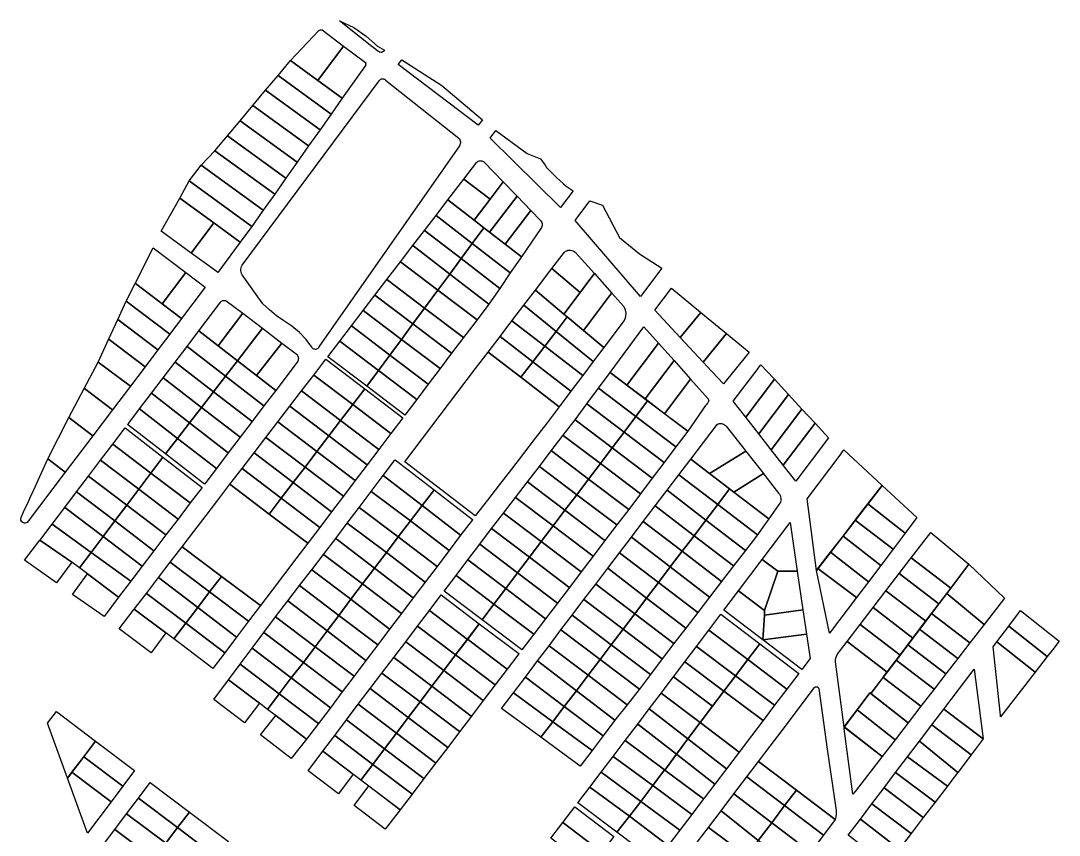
# Model space of a CAD drawing. Header units: millimetres. Extents: x 522658 to 553925, y 7796479 to 7820139.
# Drawn here: x 539438 to 540074, y 7804121 to 7804620 of the extents above; entities that cross this region are included whole.
import ezdxf

# ---------------------------------------------------------------- set-up
doc = ezdxf.new("R2010")
doc.units = ezdxf.units.MM
doc.layers.add('ZONA RESIDENCIAL 2 (ZR_2)', color=2, linetype='Continuous')

msp = doc.modelspace()

# ---------------------------------------------------------------- linework, layer by layer
at = {"layer": 'ZONA RESIDENCIAL 2 (ZR_2)'}
for points in [[(539660.99, 7804601.74), (539660.64, 7804601.28), (539660.31, 7804600.92), (539660.17, 7804600.8), (539659.76, 7804600.55), (539659.09, 7804600.33), (539658.6, 7804600.29), (539657.85, 7804600.42), (539657.14, 7804600.79), (539656.77, 7804601.09), (539655.63, 7804601.99), (539653.21, 7804603.9), (539633.29, 7804619.65), (539642.16, 7804615.45), (539649.75, 7804610.24), (539656.56, 7804604.19), (539660.99, 7804601.74)], [(539620.72, 7804613.66), (539621.01, 7804613.84), (539621.33, 7804613.97), (539621.66, 7804614.06), (539622.01, 7804614.1), (539622.35, 7804614.08), (539622.69, 7804614.02), (539635.83, 7804604.15), (539620.13, 7804583.09), (539603.39, 7804595.24), (539620.72, 7804613.66)], [(539649.28, 7804594.04), (539649.38, 7804593.77), (539649.45, 7804593.49), (539649.47, 7804593.21), (539649.44, 7804592.92), (539649.37, 7804592.64), (539649.26, 7804592.38), (539635.06, 7804572.25), (539620.13, 7804583.09), (539635.83, 7804604.15), (539649.28, 7804594.04)], [(539595.76, 7804586.17), (539603.39, 7804595.24), (539620.13, 7804583.09), (539635.06, 7804572.25), (539628.25, 7804562.58), (539595.76, 7804586.17)], [(539720.9, 7804559.11), (539718.35, 7804555.74), (539669.31, 7804592.84), (539671.53, 7804595.78), (539696.08, 7804579.98), (539720.9, 7804559.11)], [(539599.22, 7804435.91), (539594.69, 7804439.11), (539590.42, 7804442.65), (539586.42, 7804446.49), (539573.83, 7804464.14), (539573.4, 7804464.94), (539573.1, 7804465.79), (539572.95, 7804466.68), (539572.94, 7804467.59), (539573.07, 7804468.48), (539573.34, 7804469.34), (539573.75, 7804470.15), (539657.68, 7804582.95), (539657.93, 7804583.3), (539658.24, 7804583.6), (539658.59, 7804583.84), (539658.98, 7804584.02), (539659.4, 7804584.13), (539659.82, 7804584.16), (539660.25, 7804584.12), (539660.66, 7804584), (539661.05, 7804583.82), (539661.34, 7804583.62), (539661.6, 7804583.38), (539706.36, 7804547.86), (539706.77, 7804547.37), (539707.1, 7804546.82), (539707.32, 7804546.21), (539707.43, 7804545.58), (539707.43, 7804544.94), (539707.32, 7804544.31), (539707.11, 7804543.71), (539706.79, 7804543.15), (539620.8, 7804420), (539620.6, 7804419.63), (539620.35, 7804419.3), (539620.04, 7804419.02), (539619.68, 7804418.8), (539619.3, 7804418.64), (539618.89, 7804418.55), (539618.47, 7804418.53), (539618.06, 7804418.58), (539617.66, 7804418.71), (539617.29, 7804418.9), (539616.96, 7804419.15), (539616.67, 7804419.45), (539616.44, 7804419.8), (539612.93, 7804424.61), (539608.85, 7804428.94), (539604.25, 7804432.73), (539599.22, 7804435.91)], [(539588.11, 7804577.08), (539595.76, 7804586.17), (539628.25, 7804562.58), (539621.42, 7804552.89), (539588.11, 7804577.08)], [(539580.31, 7804567.8), (539588.11, 7804577.08), (539621.42, 7804552.89), (539614.45, 7804543.01), (539580.31, 7804567.8)], [(539572.46, 7804558.47), (539580.31, 7804567.8), (539614.45, 7804543.01), (539607.44, 7804533.06), (539572.46, 7804558.47)], [(539564.76, 7804549.31), (539572.46, 7804558.47), (539607.44, 7804533.06), (539600.56, 7804523.31), (539564.76, 7804549.31)], [(539557.05, 7804540.14), (539564.76, 7804549.31), (539600.56, 7804523.31), (539593.68, 7804513.54), (539557.05, 7804540.14)], [(539776.37, 7804515.58), (539768.61, 7804505.32), (539725.59, 7804547.9), (539729.05, 7804552.48), (539748.27, 7804538.44), (539756.51, 7804535.15), (539759.24, 7804531.23), (539760.14, 7804529.94), (539761.11, 7804528.93), (539762.3, 7804527.69), (539763.78, 7804526.15), (539764.83, 7804525.17), (539766.53, 7804523.58), (539768.33, 7804521.89), (539770.56, 7804519.81), (539772.12, 7804518.35), (539773.41, 7804517.51), (539774.62, 7804516.72), (539776.37, 7804515.58)], [(539548.64, 7804531.31), (539557.05, 7804540.14), (539593.68, 7804513.54), (539586.71, 7804503.67), (539548.64, 7804531.31)], [(539541.25, 7804521.75), (539548.64, 7804531.31), (539586.71, 7804503.67), (539579.75, 7804493.79), (539541.25, 7804521.75)], [(539721.94, 7804533.14), (539733.67, 7804520.99), (539725.57, 7804510.43), (539709.57, 7804522.76), (539717.45, 7804533.04), (539717.88, 7804533.38), (539718.35, 7804533.65), (539718.87, 7804533.83), (539719.4, 7804533.93), (539719.95, 7804533.94), (539720.49, 7804533.87), (539721.01, 7804533.7), (539721.5, 7804533.46), (539721.94, 7804533.14)], [(539535.53, 7804511), (539541.25, 7804521.75), (539579.75, 7804493.79), (539572.55, 7804484.12), (539556.34, 7804495.89), (539535.53, 7804511)], [(539725.57, 7804510.43), (539715.76, 7804497.63), (539699.76, 7804509.97), (539709.57, 7804522.76), (539725.57, 7804510.43)], [(539742.13, 7804512.23), (539725.29, 7804490.28), (539721.81, 7804492.97), (539715.76, 7804497.63), (539725.57, 7804510.43), (539733.67, 7804520.99), (539742.13, 7804512.23)], [(539524.23, 7804490.79), (539535.53, 7804511), (539556.34, 7804495.89), (539542.6, 7804477.45), (539524.23, 7804490.79)], [(539750.57, 7804503.49), (539734.8, 7804482.95), (539725.29, 7804490.28), (539742.13, 7804512.23), (539750.57, 7804503.49)], [(539721.81, 7804492.97), (539714.66, 7804483.31), (539692.45, 7804500.44), (539699.76, 7804509.97), (539715.76, 7804497.63), (539721.81, 7804492.97)], [(539830.78, 7804468.16), (539817.69, 7804450.86), (539777.68, 7804497.42), (539786.74, 7804509.4), (539794.32, 7804506.72), (539804.82, 7804487.02), (539817.1, 7804477.04), (539830.78, 7804468.16)], [(539714.66, 7804483.31), (539707.84, 7804474.09), (539685.47, 7804491.34), (539692.45, 7804500.44), (539714.66, 7804483.31)], [(539756.72, 7804497.11), (539757.05, 7804496.6), (539757.29, 7804496.04), (539757.43, 7804495.46), (539757.48, 7804494.85), (539757.42, 7804494.25), (539757.27, 7804493.66), (539757.03, 7804493.11), (539744.77, 7804475.26), (539734.8, 7804482.95), (539750.57, 7804503.49), (539756.72, 7804497.11)], [(539572.55, 7804484.12), (539558.81, 7804465.68), (539556.97, 7804467.01), (539542.6, 7804477.45), (539556.34, 7804495.89), (539572.55, 7804484.12)], [(539714.66, 7804483.31), (539721.81, 7804492.97), (539725.29, 7804490.28), (539734.8, 7804482.95), (539744.77, 7804475.26), (539737.95, 7804465.34), (539714.66, 7804483.31)], [(539707.84, 7804474.09), (539700.85, 7804464.64), (539678.32, 7804482.02), (539685.47, 7804491.34), (539707.84, 7804474.09)], [(539539.18, 7804465.58), (539524.7, 7804446.44), (539508.35, 7804458.81), (539508.15, 7804458.77), (539519.24, 7804480.66), (539539.18, 7804465.58)], [(539700.85, 7804464.64), (539693.61, 7804454.84), (539670.75, 7804472.15), (539678.32, 7804482.02), (539700.85, 7804464.64)], [(539707.84, 7804474.09), (539714.66, 7804483.31), (539737.95, 7804465.34), (539731.45, 7804455.88), (539707.84, 7804474.09)], [(539777.77, 7804477.97), (539789.41, 7804465), (539786.69, 7804461.39), (539780.69, 7804453.41), (539763.39, 7804467.97), (539771.12, 7804478.1), (539771.78, 7804478.57), (539772.5, 7804478.92), (539773.27, 7804479.16), (539774.07, 7804479.27), (539774.87, 7804479.25), (539775.66, 7804479.11), (539776.42, 7804478.84), (539777.13, 7804478.46), (539777.77, 7804477.97)], [(539700.85, 7804464.64), (539707.84, 7804474.09), (539731.45, 7804455.88), (539724.79, 7804446.18), (539700.85, 7804464.64)], [(539693.61, 7804454.84), (539685.42, 7804443.77), (539662.37, 7804461.22), (539670.75, 7804472.15), (539693.61, 7804454.84)], [(539753.36, 7804454.81), (539763.39, 7804467.97), (539780.69, 7804453.41), (539770.75, 7804440.18), (539753.36, 7804454.81)], [(539524.7, 7804446.44), (539539.18, 7804465.58), (539551.14, 7804456.53), (539536.66, 7804437.39), (539524.7, 7804446.44)], [(539685.42, 7804443.77), (539678.29, 7804434.13), (539655.07, 7804451.71), (539662.37, 7804461.22), (539685.42, 7804443.77)], [(539693.61, 7804454.84), (539700.85, 7804464.64), (539724.79, 7804446.18), (539717.59, 7804436.69), (539693.61, 7804454.84)], [(539798.79, 7804451.21), (539782.84, 7804430), (539772.85, 7804438.41), (539770.75, 7804440.18), (539780.69, 7804453.41), (539786.69, 7804461.39), (539789.41, 7804465), (539800.16, 7804453.03), (539798.79, 7804451.21)], [(539536.66, 7804437.39), (539529.42, 7804427.82), (539502.71, 7804448.03), (539508.15, 7804458.77), (539508.35, 7804458.81), (539536.66, 7804437.39)], [(539685.42, 7804443.77), (539693.61, 7804454.84), (539717.59, 7804436.69), (539709.27, 7804425.72), (539685.42, 7804443.77)], [(539746.24, 7804445.49), (539753.36, 7804454.81), (539770.75, 7804440.18), (539772.85, 7804438.41), (539765.95, 7804429.48), (539746.24, 7804445.49)], [(539854.68, 7804441.14), (539842.03, 7804425.75), (539826.4, 7804442.47), (539836.65, 7804456.03), (539854.4, 7804441.38), (539854.68, 7804441.14)], [(539529.42, 7804427.82), (539522.18, 7804418.25), (539497.66, 7804436.8), (539497.57, 7804436.79), (539502.71, 7804448.03), (539529.42, 7804427.82)], [(539563.96, 7804448.28), (539574.08, 7804440.6), (539558.99, 7804420.73), (539547.18, 7804429.85), (539560.71, 7804447.66), (539561.09, 7804447.99), (539561.52, 7804448.24), (539561.99, 7804448.42), (539562.49, 7804448.51), (539562.99, 7804448.52), (539563.48, 7804448.44), (539563.96, 7804448.28)], [(539678.29, 7804434.13), (539671.28, 7804424.66), (539647.9, 7804442.36), (539655.07, 7804451.71), (539678.29, 7804434.13)], [(539807.57, 7804444.78), (539808.14, 7804443.42), (539808.49, 7804441.99), (539808.62, 7804440.52), (539808.52, 7804439.05), (539808.19, 7804437.61), (539807.65, 7804436.24), (539795.16, 7804419.64), (539782.84, 7804430), (539798.79, 7804451.21), (539800.16, 7804453.03), (539807.57, 7804444.78)], [(539671.28, 7804424.66), (539664.17, 7804415.05), (539640.63, 7804432.88), (539647.9, 7804442.36), (539671.28, 7804424.66)], [(539678.29, 7804434.13), (539685.42, 7804443.77), (539709.27, 7804425.72), (539702.03, 7804416.16), (539678.29, 7804434.13)], [(539738.97, 7804435.95), (539746.24, 7804445.49), (539765.95, 7804429.48), (539759.04, 7804420.53), (539738.97, 7804435.95)], [(539870.43, 7804428.25), (539856.05, 7804410.75), (539842.03, 7804425.75), (539854.68, 7804441.14), (539870.43, 7804428.25)], [(539522.18, 7804418.25), (539514.34, 7804407.88), (539492.26, 7804424.59), (539491.97, 7804424.54), (539497.57, 7804436.79), (539497.66, 7804436.8), (539522.18, 7804418.25)], [(539558.99, 7804420.73), (539574.08, 7804440.6), (539586.17, 7804431.42), (539570.84, 7804411.57), (539558.99, 7804420.73)], [(539731.66, 7804426.37), (539738.97, 7804435.95), (539759.04, 7804420.53), (539751.68, 7804410.99), (539731.66, 7804426.37)], [(539788.68, 7804411.03), (539765.95, 7804429.48), (539772.85, 7804438.41), (539782.84, 7804430), (539795.16, 7804419.64), (539788.68, 7804411.03)], [(539570.84, 7804411.57), (539563.57, 7804402.15), (539539.98, 7804420.37), (539547.18, 7804429.85), (539558.99, 7804420.73), (539570.84, 7804411.57)], [(539598, 7804422.43), (539582.6, 7804402.49), (539570.84, 7804411.57), (539586.17, 7804431.42), (539598, 7804422.43)], [(539664.17, 7804415.05), (539657.24, 7804405.68), (539633.54, 7804423.63), (539640.63, 7804432.88), (539664.17, 7804415.05)], [(539671.28, 7804424.66), (539678.29, 7804434.13), (539702.03, 7804416.16), (539694.91, 7804406.77), (539671.28, 7804424.66)], [(539788.68, 7804411.03), (539782.35, 7804402.61), (539759.04, 7804420.53), (539765.95, 7804429.48), (539788.68, 7804411.03)], [(539828.72, 7804422.35), (539809.3, 7804396.67), (539799.12, 7804404.37), (539799.07, 7804404.4), (539819.82, 7804432.38), (539828.72, 7804422.35)], [(539856.05, 7804410.75), (539870.43, 7804428.25), (539884.32, 7804416.87), (539880.87, 7804412.65), (539868.44, 7804397.48), (539861.41, 7804405.01), (539856.05, 7804410.75)], [(539514.34, 7804407.88), (539505.29, 7804395.92), (539485.67, 7804410.76), (539491.97, 7804424.54), (539492.26, 7804424.59), (539514.34, 7804407.88)], [(539606.8, 7804415.74), (539607.25, 7804415.32), (539607.62, 7804414.83), (539607.9, 7804414.29), (539608.08, 7804413.7), (539608.16, 7804413.09), (539608.14, 7804412.48), (539608.02, 7804411.88), (539607.79, 7804411.31), (539607.47, 7804410.79), (539594.3, 7804393.46), (539582.6, 7804402.49), (539598, 7804422.43), (539606.8, 7804415.74)], [(539657.24, 7804405.68), (539650.04, 7804395.94), (539626.17, 7804414.02), (539633.54, 7804423.63), (539657.24, 7804405.68)], [(539664.17, 7804415.05), (539671.28, 7804424.66), (539694.91, 7804406.77), (539687.69, 7804397.24), (539664.17, 7804415.05)], [(539724.34, 7804416.77), (539731.66, 7804426.37), (539751.68, 7804410.99), (539744.3, 7804401.43), (539724.34, 7804416.77)], [(539838.2, 7804411.67), (539820.47, 7804388.22), (539809.3, 7804396.67), (539828.72, 7804422.35), (539838.2, 7804411.67)], [(539563.57, 7804402.15), (539556.19, 7804392.6), (539532.68, 7804410.76), (539539.98, 7804420.37), (539563.57, 7804402.15)], [(539673.36, 7804349.78), (539716.72, 7804406.78), (539724.34, 7804416.77), (539744.3, 7804401.43), (539767.85, 7804383.33), (539760.58, 7804373.67), (539760.44, 7804373.49), (539753.19, 7804364.11), (539745.95, 7804354.73), (539738.64, 7804345.27), (539731.32, 7804335.79), (539723.92, 7804326.2), (539716.53, 7804316.62), (539692.85, 7804334.8), (539673.36, 7804349.78)], [(539782.35, 7804402.61), (539775.11, 7804392.98), (539751.68, 7804410.99), (539759.04, 7804420.53), (539782.35, 7804402.61)], [(539505.29, 7804395.92), (539494.43, 7804381.56), (539477.29, 7804394.53), (539477.08, 7804394.53), (539485.67, 7804410.76), (539505.29, 7804395.92)], [(539556.19, 7804392.6), (539548.82, 7804383.05), (539525.38, 7804401.15), (539532.68, 7804410.76), (539556.19, 7804392.6)], [(539563.57, 7804402.15), (539570.84, 7804411.57), (539582.6, 7804402.49), (539594.3, 7804393.46), (539587.1, 7804383.98), (539563.57, 7804402.15)], [(539641.47, 7804384.69), (539617.57, 7804402.8), (539624.97, 7804412.45), (539648.86, 7804394.35), (539641.47, 7804384.69)], [(539657.24, 7804405.68), (539664.17, 7804415.05), (539687.69, 7804397.24), (539680.65, 7804387.95), (539657.24, 7804405.68)], [(539775.11, 7804392.98), (539767.85, 7804383.33), (539744.3, 7804401.43), (539751.68, 7804410.99), (539775.11, 7804392.98)], [(539848.35, 7804400.22), (539832.43, 7804379.17), (539820.47, 7804388.22), (539838.2, 7804411.67), (539848.35, 7804400.22)], [(539899.66, 7804400.26), (539882.09, 7804377.02), (539874.51, 7804386.73), (539889.77, 7804406.91), (539889.81, 7804406.96), (539891.46, 7804409.14), (539899.05, 7804400.92), (539899.66, 7804400.26)], [(539641.47, 7804384.69), (539634.03, 7804374.96), (539610.12, 7804393.08), (539617.57, 7804402.8), (539641.47, 7804384.69)], [(539650.04, 7804395.94), (539657.24, 7804405.68), (539680.65, 7804387.95), (539673.33, 7804378.3), (539650.04, 7804395.94)], [(539814.82, 7804377.44), (539791.95, 7804394.74), (539799.07, 7804404.4), (539799.12, 7804404.37), (539822.06, 7804387.01), (539814.82, 7804377.44)], [(539548.82, 7804383.05), (539541.52, 7804373.6), (539518.16, 7804391.64), (539525.38, 7804401.15), (539548.82, 7804383.05)], [(539556.19, 7804392.6), (539563.57, 7804402.15), (539587.1, 7804383.98), (539579.8, 7804374.37), (539556.19, 7804392.6)], [(539832.43, 7804379.17), (539848.35, 7804400.22), (539859.04, 7804388.18), (539859.19, 7804387.98), (539859.27, 7804387.84), (539859.33, 7804387.69), (539859.39, 7804387.48), (539859.42, 7804387.21), (539859.42, 7804387.03), (539859.39, 7804386.85), (539859.35, 7804386.72), (539859.28, 7804386.54), (539859.12, 7804386.28), (539858.83, 7804385.87), (539858.65, 7804385.62), (539858.22, 7804385), (539857.92, 7804384.57), (539857.58, 7804384.08), (539846.61, 7804368.44), (539832.43, 7804379.17)], [(539908.28, 7804390.93), (539890.04, 7804366.82), (539882.09, 7804377.02), (539899.66, 7804400.26), (539908.28, 7804390.93)], [(539494.43, 7804381.56), (539482.37, 7804365.61), (539467.65, 7804376.74), (539477.08, 7804394.53), (539477.29, 7804394.53), (539494.43, 7804381.56)], [(539541.52, 7804373.6), (539534.17, 7804364.08), (539510.88, 7804382.06), (539518.16, 7804391.64), (539541.52, 7804373.6)], [(539548.82, 7804383.05), (539556.19, 7804392.6), (539579.8, 7804374.37), (539572.5, 7804364.76), (539548.82, 7804383.05)], [(539634.03, 7804374.96), (539626.91, 7804365.65), (539602.99, 7804383.78), (539610.12, 7804393.08), (539634.03, 7804374.96)], [(539664.79, 7804367.02), (539641.47, 7804384.69), (539648.86, 7804394.35), (539672.14, 7804376.72), (539664.79, 7804367.02)], [(539814.82, 7804377.44), (539807.59, 7804367.87), (539784.79, 7804385.11), (539791.95, 7804394.74), (539814.82, 7804377.44)], [(539916.56, 7804381.98), (539897.68, 7804357.03), (539890.04, 7804366.82), (539908.28, 7804390.93), (539916.56, 7804381.98)], [(539626.91, 7804365.65), (539619.52, 7804355.99), (539595.59, 7804374.13), (539602.99, 7804383.78), (539626.91, 7804365.65)], [(539664.79, 7804367.02), (539657.38, 7804357.26), (539634.03, 7804374.96), (539641.47, 7804384.69), (539664.79, 7804367.02)], [(539807.59, 7804367.87), (539800.35, 7804358.3), (539777.63, 7804375.48), (539784.79, 7804385.11), (539807.59, 7804367.87)], [(539839.39, 7804358.86), (539814.82, 7804377.44), (539822.06, 7804387.01), (539846.61, 7804368.44), (539839.39, 7804358.86)], [(539534.17, 7804364.08), (539526.82, 7804354.56), (539503.61, 7804372.49), (539504.35, 7804373.46), (539510.88, 7804382.06), (539534.17, 7804364.08)], [(539541.52, 7804373.6), (539548.82, 7804383.05), (539572.5, 7804364.76), (539565.28, 7804355.25), (539541.52, 7804373.6)], [(539832.16, 7804349.28), (539807.58, 7804367.87), (539814.82, 7804377.44), (539839.39, 7804358.86), (539832.16, 7804349.28)], [(539924.56, 7804373.32), (539905.07, 7804347.57), (539897.68, 7804357.03), (539916.56, 7804381.98), (539924.56, 7804373.32)], [(539482.37, 7804365.61), (539465.46, 7804343.3), (539454.68, 7804351.45), (539467.65, 7804376.74), (539482.37, 7804365.61)], [(539534.17, 7804364.08), (539541.52, 7804373.6), (539565.28, 7804355.25), (539558, 7804345.67), (539534.17, 7804364.08)], [(539619.52, 7804355.99), (539612.29, 7804346.53), (539588.34, 7804364.68), (539595.59, 7804374.13), (539619.52, 7804355.99)], [(539657.38, 7804357.26), (539650.3, 7804347.92), (539626.91, 7804365.65), (539634.03, 7804374.96), (539657.38, 7804357.26)], [(539800.35, 7804358.3), (539793.11, 7804348.73), (539770.39, 7804365.91), (539770.33, 7804365.95), (539777.63, 7804375.48), (539800.35, 7804358.3)], [(539848.48, 7804351.37), (539864.62, 7804372.57), (539865.23, 7804372.89), (539865.88, 7804373.1), (539866.55, 7804373.2), (539867.24, 7804373.18), (539867.91, 7804373.04), (539868.54, 7804372.79), (539869.13, 7804372.44), (539869.65, 7804371.99), (539870.08, 7804371.46), (539882.15, 7804356.3), (539859.99, 7804342.55), (539848.48, 7804351.37)], [(539905.07, 7804347.57), (539924.56, 7804373.32), (539932.78, 7804364.49), (539912.71, 7804337.77), (539905.07, 7804347.57)], [(539525.25, 7804352.53), (539517.9, 7804342.78), (539494.53, 7804360.52), (539502.06, 7804370.44), (539525.25, 7804352.53)], [(539612.29, 7804346.53), (539605.01, 7804337), (539581.04, 7804355.16), (539588.34, 7804364.68), (539612.29, 7804346.53)], [(539650.3, 7804347.92), (539642.96, 7804338.23), (539619.52, 7804355.99), (539626.91, 7804365.65), (539650.3, 7804347.92)], [(539793.11, 7804348.73), (539785.87, 7804339.16), (539763.09, 7804356.39), (539763.03, 7804356.44), (539770.33, 7804365.95), (539770.39, 7804365.91), (539793.11, 7804348.73)], [(539824.92, 7804339.71), (539800.34, 7804358.3), (539807.58, 7804367.87), (539832.16, 7804349.28), (539824.92, 7804339.71)], [(539517.9, 7804342.78), (539510.47, 7804332.92), (539487.06, 7804350.69), (539494.53, 7804360.52), (539517.9, 7804342.78)], [(539526.82, 7804354.56), (539534.17, 7804364.08), (539558, 7804345.67), (539551.47, 7804337.07), (539550.73, 7804336.1), (539526.82, 7804354.56)], [(539817.68, 7804330.14), (539793.1, 7804348.73), (539800.34, 7804358.3), (539824.92, 7804339.71), (539817.68, 7804330.14)], [(539517.9, 7804342.78), (539525.25, 7804352.53), (539549.18, 7804334.05), (539541.95, 7804324.52), (539517.9, 7804342.78)], [(539605.01, 7804337), (539597.68, 7804327.41), (539573.69, 7804345.58), (539581.04, 7804355.16), (539605.01, 7804337)], [(539642.96, 7804338.23), (539635.77, 7804328.74), (539612.29, 7804346.53), (539619.52, 7804355.99), (539642.96, 7804338.23)], [(539785.87, 7804339.16), (539778.63, 7804329.59), (539755.73, 7804346.91), (539763.03, 7804356.44), (539763.09, 7804356.39), (539785.87, 7804339.16)], [(539892.93, 7804342.48), (539874.93, 7804331.1), (539859.99, 7804342.55), (539882.15, 7804356.3), (539882.77, 7804355.51), (539892.93, 7804342.48)], [(539925.45, 7804283.21), (539919.69, 7804327.11), (539940.54, 7804354.67), (539940.59, 7804354.64), (539940.58, 7804354.73), (539942.09, 7804356.98), (539965.66, 7804335.21), (539925.45, 7804283.21)], [(539465.46, 7804343.3), (539442.17, 7804312.63), (539441.55, 7804312.3), (539440.9, 7804312.16), (539440.18, 7804312.2), (539439.43, 7804312.54), (539438.78, 7804313.03), (539438.25, 7804314.08), (539438.18, 7804314.59), (539438.4, 7804315.67), (539439.94, 7804319.06), (539441.16, 7804321.74), (539442.41, 7804324.47), (539444, 7804327.97), (539445.89, 7804332.12), (539454.68, 7804351.45), (539465.46, 7804343.3)], [(539510.47, 7804332.92), (539503.09, 7804323.13), (539479.65, 7804340.93), (539487.06, 7804350.69), (539510.47, 7804332.92)], [(539597.68, 7804327.41), (539590.31, 7804317.76), (539566.3, 7804335.95), (539573.69, 7804345.58), (539597.68, 7804327.41)], [(539635.77, 7804328.74), (539628.53, 7804319.19), (539605.01, 7804337), (539612.29, 7804346.53), (539635.77, 7804328.74)], [(539690.95, 7804332.03), (539683.98, 7804322.9), (539660.1, 7804341.24), (539667.13, 7804350.56), (539667.42, 7804350.96), (539691.36, 7804332.57), (539690.95, 7804332.03)], [(539778.63, 7804329.59), (539771.39, 7804320.02), (539748.42, 7804337.39), (539755.73, 7804346.91), (539778.63, 7804329.59)], [(539810.44, 7804320.57), (539785.86, 7804339.16), (539793.1, 7804348.73), (539817.68, 7804330.14), (539810.44, 7804320.57)], [(539872.23, 7804333.17), (539864.97, 7804323.61), (539841.21, 7804341.82), (539848.48, 7804351.37), (539859.99, 7804342.55), (539872.23, 7804333.17)], [(539503.09, 7804323.13), (539495.82, 7804313.49), (539472.34, 7804331.31), (539479.65, 7804340.93), (539503.09, 7804323.13)], [(539510.47, 7804332.92), (539517.9, 7804342.78), (539541.95, 7804324.52), (539534.48, 7804314.69), (539510.47, 7804332.92)], [(539676.87, 7804313.58), (539652.78, 7804331.56), (539660.1, 7804341.24), (539683.98, 7804322.9), (539676.87, 7804313.58)], [(539803.21, 7804311.07), (539778.62, 7804329.59), (539785.86, 7804339.16), (539810.44, 7804320.57), (539803.21, 7804311.07)], [(539857.71, 7804314.05), (539833.94, 7804332.27), (539841.21, 7804341.82), (539864.97, 7804323.61), (539857.71, 7804314.05)], [(539903.42, 7804324.96), (539896.22, 7804314.78), (539875.87, 7804330.38), (539874.93, 7804331.1), (539892.93, 7804342.48), (539893.84, 7804341.32), (539902.21, 7804330.6), (539902.75, 7804329.92), (539903.17, 7804329.17), (539903.48, 7804328.36), (539903.66, 7804327.52), (539903.71, 7804326.66), (539903.63, 7804325.8), (539903.42, 7804324.96)], [(539503.09, 7804323.13), (539510.47, 7804332.92), (539534.48, 7804314.69), (539527.07, 7804304.93), (539503.09, 7804323.13)], [(539592.18, 7804271.25), (539584.98, 7804261.75), (539561.12, 7804279.61), (539536.96, 7804297.69), (539544.21, 7804307.15), (539551.72, 7804316.94), (539558.81, 7804326.18), (539566.3, 7804335.95), (539590.31, 7804317.76), (539613.9, 7804299.89), (539606.67, 7804290.36), (539599.63, 7804281.08), (539592.18, 7804271.25)], [(539628.53, 7804319.19), (539621.23, 7804309.56), (539597.68, 7804327.41), (539605.01, 7804337), (539628.53, 7804319.19)], [(539771.39, 7804320.02), (539764.15, 7804310.45), (539741.11, 7804327.87), (539748.42, 7804337.39), (539771.39, 7804320.02)], [(539864.97, 7804323.61), (539872.23, 7804333.17), (539874.93, 7804331.1), (539896.22, 7804314.78), (539891.62, 7804308.28), (539889.28, 7804304.98), (539864.97, 7804323.61)], [(539986.95, 7804315.55), (539979.72, 7804305.97), (539956.92, 7804323.91), (539965.66, 7804335.21), (539986.95, 7804315.55)], [(539495.82, 7804313.49), (539488.6, 7804303.92), (539465.09, 7804321.77), (539472.34, 7804331.31), (539495.82, 7804313.49)], [(539621.23, 7804309.56), (539613.9, 7804299.89), (539590.31, 7804317.76), (539597.68, 7804327.41), (539621.23, 7804309.56)], [(539676.87, 7804313.58), (539669.35, 7804303.71), (539645.41, 7804321.8), (539652.78, 7804331.56), (539676.87, 7804313.58)], [(539714.89, 7804314.5), (539714.73, 7804314.29), (539707.55, 7804304.8), (539683.98, 7804322.9), (539690.95, 7804332.03), (539691.36, 7804332.57), (539714.89, 7804314.5)], [(539764.15, 7804310.45), (539756.91, 7804300.88), (539733.81, 7804318.35), (539741.11, 7804327.87), (539764.15, 7804310.45)], [(539795.91, 7804301.47), (539771.38, 7804320.02), (539778.62, 7804329.59), (539803.21, 7804311.07), (539795.91, 7804301.47)], [(539850.45, 7804304.49), (539826.67, 7804322.72), (539833.94, 7804332.27), (539857.71, 7804314.05), (539850.45, 7804304.49)], [(539488.6, 7804303.92), (539481.28, 7804294.2), (539457.34, 7804311.57), (539465.09, 7804321.77), (539488.6, 7804303.92)], [(539495.82, 7804313.49), (539503.09, 7804323.13), (539527.07, 7804304.93), (539519.76, 7804295.31), (539495.82, 7804313.49)], [(539669.35, 7804303.71), (539662.04, 7804294.11), (539638.14, 7804312.18), (539645.41, 7804321.8), (539669.35, 7804303.71)], [(539700.42, 7804295.37), (539676.87, 7804313.58), (539683.98, 7804322.9), (539707.55, 7804304.8), (539700.42, 7804295.37)], [(539788.64, 7804291.92), (539764.14, 7804310.45), (539771.38, 7804320.02), (539795.91, 7804301.47), (539788.64, 7804291.92)], [(539843.19, 7804294.93), (539819.4, 7804313.17), (539826.67, 7804322.72), (539850.45, 7804304.49), (539843.19, 7804294.93)], [(539881.97, 7804295.47), (539857.71, 7804314.05), (539864.97, 7804323.61), (539889.28, 7804304.98), (539881.97, 7804295.47)], [(539949.17, 7804313.9), (539956.92, 7804323.91), (539979.72, 7804305.97), (539972.33, 7804296.19), (539949.17, 7804313.9)], [(539700.42, 7804295.37), (539700.28, 7804295.19), (539693.13, 7804285.73), (539669.35, 7804303.71), (539676.87, 7804313.58), (539700.42, 7804295.37)], [(539756.91, 7804300.88), (539749.67, 7804291.31), (539726.5, 7804308.83), (539733.81, 7804318.35), (539756.91, 7804300.88)], [(539874.65, 7804285.95), (539850.45, 7804304.49), (539857.71, 7804314.05), (539881.97, 7804295.47), (539874.65, 7804285.95)], [(539941.68, 7804304.23), (539949.17, 7804313.9), (539972.33, 7804296.19), (539964.85, 7804286.28), (539941.68, 7804304.23)], [(539474.13, 7804284.72), (539469.48, 7804288.2), (539449.87, 7804301.73), (539450.42, 7804302.46), (539457.34, 7804311.57), (539481.28, 7804294.2), (539474.13, 7804284.72)], [(539488.6, 7804303.92), (539495.82, 7804313.49), (539519.76, 7804295.31), (539512.51, 7804285.77), (539488.6, 7804303.92)], [(539662.04, 7804294.11), (539654.77, 7804284.58), (539631.01, 7804302.74), (539638.14, 7804312.18), (539662.04, 7804294.11)], [(539749.67, 7804291.31), (539742.43, 7804281.74), (539719.24, 7804299.28), (539726.5, 7804308.83), (539749.67, 7804291.31)], [(539781.33, 7804282.31), (539756.9, 7804300.88), (539764.14, 7804310.45), (539788.64, 7804291.92), (539781.33, 7804282.31)], [(539835.93, 7804285.37), (539812.13, 7804303.62), (539819.4, 7804313.17), (539843.19, 7804294.93), (539835.93, 7804285.37)], [(539913.68, 7804282.77), (539901.79, 7804282.68), (539892.22, 7804289.92), (539909.32, 7804312.52), (539913.68, 7804282.77)], [(539469.48, 7804288.2), (539460.01, 7804275.73), (539440.53, 7804289.44), (539449.87, 7804301.73), (539469.48, 7804288.2)], [(539481.28, 7804294.2), (539488.6, 7804303.92), (539512.51, 7804285.77), (539505.55, 7804276.6), (539481.28, 7804294.2)], [(539654.77, 7804284.58), (539647.46, 7804274.98), (539623.63, 7804292.97), (539631.01, 7804302.74), (539654.77, 7804284.58)], [(539662.04, 7804294.11), (539669.35, 7804303.71), (539693.13, 7804285.73), (539685.85, 7804276.11), (539662.04, 7804294.11)], [(539774.13, 7804272.84), (539773.88, 7804273), (539749.66, 7804291.31), (539756.9, 7804300.88), (539781.33, 7804282.31), (539774.13, 7804272.84)], [(539828.67, 7804275.81), (539804.86, 7804294.07), (539812.13, 7804303.62), (539835.93, 7804285.37), (539828.67, 7804275.81)], [(539867.33, 7804276.43), (539843.19, 7804294.93), (539850.45, 7804304.49), (539874.65, 7804285.95), (539867.33, 7804276.43)], [(539934.08, 7804294.41), (539941.68, 7804304.23), (539964.85, 7804286.28), (539957.34, 7804276.34), (539934.08, 7804294.41)], [(540007.61, 7804272.37), (539983.39, 7804290.86), (539995.37, 7804306.45), (540018.68, 7804286.98), (540007.61, 7804272.37)], [(539553.82, 7804270.07), (539529.73, 7804288.26), (539536.96, 7804297.69), (539561.12, 7804279.61), (539553.82, 7804270.07)], [(539742.43, 7804281.74), (539735.19, 7804272.17), (539711.98, 7804289.72), (539719.24, 7804299.28), (539742.43, 7804281.74)], [(539860.01, 7804266.91), (539835.93, 7804285.37), (539843.19, 7804294.93), (539867.33, 7804276.43), (539860.01, 7804266.91)], [(539478.96, 7804281.11), (539474.13, 7804284.72), (539481.28, 7804294.2), (539505.55, 7804276.6), (539498.1, 7804266.8), (539478.96, 7804281.11)], [(539553.82, 7804270.07), (539546.55, 7804260.56), (539522.49, 7804278.82), (539529.73, 7804288.26), (539553.82, 7804270.07)], [(539640.36, 7804265.55), (539616.41, 7804283.66), (539623.63, 7804292.97), (539647.46, 7804274.98), (539640.36, 7804265.55)], [(539654.77, 7804284.58), (539662.04, 7804294.11), (539685.85, 7804276.11), (539678.53, 7804266.42), (539654.77, 7804284.58)], [(539735.19, 7804272.17), (539727.95, 7804262.6), (539704.74, 7804280.16), (539711.98, 7804289.72), (539735.19, 7804272.17)], [(539766.8, 7804263.21), (539742.42, 7804281.74), (539749.66, 7804291.31), (539773.88, 7804273), (539774.13, 7804272.84), (539766.8, 7804263.21)], [(539821.41, 7804266.25), (539797.59, 7804284.52), (539804.86, 7804294.07), (539828.67, 7804275.81), (539821.41, 7804266.25)], [(539893.69, 7804258.71), (539877.74, 7804270.78), (539892.22, 7804289.92), (539901.79, 7804282.68), (539893.69, 7804258.71)], [(539926.36, 7804284.43), (539934.08, 7804294.41), (539957.34, 7804276.34), (539950.03, 7804266.66), (539926.36, 7804284.43)], [(540000.42, 7804262.88), (539976.13, 7804281.42), (539983.39, 7804290.86), (540007.61, 7804272.37), (540000.42, 7804262.88)], [(539640.36, 7804265.55), (539632.96, 7804255.72), (539608.88, 7804273.93), (539616.22, 7804283.41), (539616.41, 7804283.66), (539640.36, 7804265.55)], [(539647.46, 7804274.98), (539654.77, 7804284.58), (539678.53, 7804266.42), (539671.36, 7804256.94), (539647.46, 7804274.98)], [(539814.16, 7804256.71), (539790.24, 7804274.86), (539797.59, 7804284.52), (539821.41, 7804266.25), (539814.2, 7804256.76), (539814.16, 7804256.71)], [(539852.7, 7804257.39), (539828.67, 7804275.81), (539835.93, 7804285.37), (539860.01, 7804266.91), (539852.7, 7804257.39)], [(539901.79, 7804282.68), (539913.68, 7804282.77), (539917.16, 7804259.02), (539893.53, 7804255.91), (539893.69, 7804258.71), (539901.79, 7804282.68)], [(539950.03, 7804266.66), (539933.49, 7804244.76), (539925.45, 7804283.21), (539926.36, 7804284.43), (539950.03, 7804266.66)], [(540028.04, 7804250.09), (540005.18, 7804269.16), (540018.68, 7804286.98), (540040.55, 7804266.28), (540028.04, 7804250.09)], [(539489.15, 7804255.02), (539469.83, 7804268.6), (539478.96, 7804281.11), (539498.1, 7804266.8), (539489.15, 7804255.02)], [(539546.55, 7804260.56), (539539.18, 7804250.93), (539515.11, 7804269.2), (539522.49, 7804278.82), (539546.55, 7804260.56)], [(539577.65, 7804252.08), (539553.82, 7804270.07), (539561.12, 7804279.61), (539584.98, 7804261.75), (539577.65, 7804252.08)], [(539727.95, 7804262.6), (539720.71, 7804253.03), (539697.48, 7804270.6), (539704.74, 7804280.16), (539727.95, 7804262.6)], [(539759.56, 7804253.7), (539735.18, 7804272.17), (539742.42, 7804281.74), (539766.8, 7804263.21), (539759.56, 7804253.7)], [(539845.38, 7804247.87), (539821.41, 7804266.25), (539828.67, 7804275.81), (539852.7, 7804257.39), (539845.38, 7804247.87)], [(539992.35, 7804252.23), (539967.99, 7804270.82), (539976.13, 7804281.42), (540000.42, 7804262.88), (539992.35, 7804252.23)], [(539539.18, 7804250.93), (539531.86, 7804241.36), (539527.1, 7804244.95), (539507.72, 7804259.57), (539515.11, 7804269.2), (539539.18, 7804250.93)], [(539577.65, 7804252.08), (539570.37, 7804242.48), (539546.55, 7804260.56), (539553.82, 7804270.07), (539577.65, 7804252.08)], [(539632.96, 7804255.72), (539625.78, 7804246.22), (539601.66, 7804264.61), (539608.88, 7804273.93), (539632.96, 7804255.72)], [(539664.07, 7804247.29), (539640.36, 7804265.55), (539647.46, 7804274.98), (539671.36, 7804256.94), (539664.07, 7804247.29)], [(539752.34, 7804244.22), (539727.94, 7804262.6), (539735.18, 7804272.17), (539759.56, 7804253.7), (539752.34, 7804244.22)], [(539807.01, 7804247.29), (539783.07, 7804265.44), (539790.24, 7804274.86), (539814.16, 7804256.71), (539807.01, 7804247.29)], [(539892.64, 7804240.66), (539868.69, 7804258.82), (539877.74, 7804270.78), (539893.69, 7804258.71), (539893.53, 7804255.91), (539892.64, 7804240.66)], [(539960.11, 7804260.46), (539967.99, 7804270.82), (539992.35, 7804252.23), (539984.49, 7804241.85), (539960.11, 7804260.46)], [(540019.35, 7804238.85), (539995.83, 7804256.81), (540005.18, 7804269.16), (540028.04, 7804250.09), (540019.35, 7804238.85)], [(539625.78, 7804246.22), (539618.41, 7804236.46), (539594.21, 7804254.75), (539601.66, 7804264.61), (539625.78, 7804246.22)], [(539664.07, 7804247.29), (539656.81, 7804237.68), (539632.96, 7804255.72), (539640.36, 7804265.55), (539664.07, 7804247.29)], [(539718.9, 7804250.63), (539711.64, 7804241.03), (539688.41, 7804258.65), (539695.67, 7804268.21), (539718.9, 7804250.63)], [(539799.75, 7804237.73), (539775.8, 7804255.89), (539783.07, 7804265.44), (539807.01, 7804247.29), (539799.75, 7804237.73)], [(539838.17, 7804238.49), (539814.16, 7804256.71), (539814.2, 7804256.76), (539821.41, 7804266.25), (539845.38, 7804247.87), (539838.17, 7804238.49)], [(539527.1, 7804244.95), (539518.07, 7804232.83), (539498.52, 7804247.58), (539507.72, 7804259.57), (539527.1, 7804244.95)], [(539570.37, 7804242.48), (539563.05, 7804232.82), (539539.18, 7804250.93), (539546.55, 7804260.56), (539570.37, 7804242.48)], [(539711.64, 7804241.03), (539704.42, 7804231.49), (539681.16, 7804249.09), (539688.41, 7804258.65), (539711.64, 7804241.03)], [(539745.02, 7804234.61), (539744.89, 7804234.74), (539720.71, 7804253.03), (539727.94, 7804262.6), (539752.34, 7804244.22), (539745.02, 7804234.61)], [(539831.03, 7804229.07), (539807.01, 7804247.29), (539814.16, 7804256.71), (539838.17, 7804238.49), (539831.03, 7804229.07)], [(539883.42, 7804228.65), (539859.5, 7804246.68), (539866.88, 7804256.43), (539890.76, 7804238.32), (539883.42, 7804228.65)], [(539893.53, 7804255.91), (539917.16, 7804259.02), (539919.33, 7804244.18), (539892.64, 7804240.66), (539893.53, 7804255.91)], [(539952.2, 7804250.06), (539960.11, 7804260.46), (539984.49, 7804241.85), (539976.6, 7804231.43), (539952.2, 7804250.06)], [(540011.97, 7804229.3), (539988.54, 7804247.19), (539995.83, 7804256.81), (540019.35, 7804238.85), (540011.97, 7804229.3)], [(540066.75, 7804230.5), (540066.67, 7804230.54), (540043.18, 7804249.06), (540050.42, 7804258.63), (540074.02, 7804240.03), (540074.09, 7804239.97), (540070.09, 7804234.81), (540066.75, 7804230.5)], [(539555.82, 7804223.29), (539536.79, 7804237.64), (539531.86, 7804241.36), (539539.18, 7804250.93), (539563.05, 7804232.82), (539555.82, 7804223.29)], [(539594.21, 7804254.75), (539618.41, 7804236.46), (539611.23, 7804226.97), (539587.08, 7804245.32), (539594.21, 7804254.75)], [(539625.78, 7804246.22), (539632.96, 7804255.72), (539656.81, 7804237.68), (539649.56, 7804228.09), (539625.78, 7804246.22)], [(539735.95, 7804222.7), (539711.66, 7804241.07), (539718.9, 7804250.64), (539743.08, 7804232.35), (539743.2, 7804232.22), (539735.95, 7804222.7)], [(539792.95, 7804228.78), (539768.99, 7804246.94), (539775.8, 7804255.89), (539799.75, 7804237.73), (539792.95, 7804228.78)], [(539944.31, 7804239.69), (539952.2, 7804250.06), (539976.6, 7804231.43), (539968.74, 7804221.05), (539944.31, 7804239.69)], [(539611.23, 7804226.97), (539603.86, 7804217.4), (539579.79, 7804235.68), (539587.08, 7804245.32), (539611.23, 7804226.97)], [(539618.41, 7804236.46), (539625.78, 7804246.22), (539649.56, 7804228.09), (539642.26, 7804218.43), (539618.41, 7804236.46)], [(539704.42, 7804231.49), (539697.17, 7804221.9), (539673.9, 7804239.53), (539681.16, 7804249.09), (539704.42, 7804231.49)], [(539761.82, 7804237.17), (539768.99, 7804246.94), (539792.95, 7804228.78), (539785.58, 7804219.08), (539761.82, 7804237.17)], [(539823.79, 7804219.51), (539799.75, 7804237.73), (539807.01, 7804247.29), (539831.03, 7804229.07), (539823.79, 7804219.51)], [(539883.42, 7804228.65), (539875.86, 7804218.69), (539851.96, 7804236.71), (539859.5, 7804246.68), (539883.42, 7804228.65)], [(539892.64, 7804240.66), (539919.33, 7804244.18), (539921.5, 7804229.34), (539916.41, 7804222.63), (539892.64, 7804240.66)], [(540004.67, 7804219.85), (539981.33, 7804237.67), (539988.54, 7804247.19), (540011.97, 7804229.3), (540004.67, 7804219.85)], [(540059.38, 7804220.99), (540059.32, 7804221.06), (540035.94, 7804239.49), (540043.18, 7804249.06), (540066.67, 7804230.54), (540066.75, 7804230.5), (540059.38, 7804220.99)], [(539697.17, 7804221.9), (539689.94, 7804212.35), (539666.69, 7804229.94), (539666.64, 7804230), (539673.9, 7804239.53), (539697.17, 7804221.9)], [(539728.68, 7804213.14), (539728.58, 7804213.22), (539704.42, 7804231.5), (539711.66, 7804241.07), (539735.95, 7804222.7), (539728.68, 7804213.14)], [(539816.99, 7804210.55), (539792.95, 7804228.78), (539799.75, 7804237.73), (539823.79, 7804219.51), (539816.99, 7804210.55)], [(539907.32, 7804210.63), (539883.42, 7804228.65), (539890.76, 7804238.32), (539914.6, 7804220.24), (539907.32, 7804210.63)], [(539938.16, 7804231.69), (539944.31, 7804239.69), (539968.74, 7804221.05), (539966.33, 7804217.87), (539958.78, 7804207.89), (539958.2, 7804208.34), (539942.33, 7804187.37), (539937.03, 7804227.38), (539937.08, 7804228.51), (539937.28, 7804229.62), (539937.65, 7804230.69), (539938.16, 7804231.69)], [(539997.42, 7804210.47), (539974.17, 7804228.22), (539981.33, 7804237.67), (540004.67, 7804219.85), (539997.42, 7804210.47)], [(540059.38, 7804220.99), (540038.21, 7804193.7), (540038.05, 7804194.63), (540033.7, 7804236.53), (540035.94, 7804239.49), (540059.32, 7804221.06), (540059.38, 7804220.99)], [(539603.86, 7804217.4), (539596.46, 7804207.79), (539572.57, 7804225.96), (539579.79, 7804235.68), (539603.86, 7804217.4)], [(539611.23, 7804226.97), (539618.41, 7804236.46), (539642.26, 7804218.43), (539635.04, 7804208.87), (539611.23, 7804226.97)], [(539721.43, 7804203.62), (539721.35, 7804203.67), (539697.18, 7804221.93), (539704.42, 7804231.5), (539728.58, 7804213.22), (539728.68, 7804213.14), (539721.43, 7804203.62)], [(539778.41, 7804209.63), (539754.7, 7804227.81), (539761.82, 7804237.17), (539785.58, 7804219.08), (539778.41, 7804209.63)], [(539875.86, 7804218.69), (539868.78, 7804209.36), (539844.89, 7804227.37), (539851.96, 7804236.71), (539875.86, 7804218.69)], [(539596.46, 7804207.79), (539589.35, 7804198.1), (539584.29, 7804201.94), (539565.4, 7804216.31), (539572.57, 7804225.96), (539596.46, 7804207.79)], [(539603.86, 7804217.4), (539611.23, 7804226.97), (539635.04, 7804208.87), (539627.75, 7804199.23), (539603.86, 7804217.4)], [(539689.94, 7804212.35), (539682.7, 7804202.78), (539659.37, 7804220.43), (539666.64, 7804230), (539666.69, 7804229.94), (539689.94, 7804212.35)], [(539771.01, 7804199.89), (539747.17, 7804217.92), (539754.7, 7804227.81), (539778.41, 7804209.63), (539771.01, 7804199.89)], [(539809.43, 7804200.92), (539785.58, 7804219.08), (539792.95, 7804228.78), (539816.99, 7804210.55), (539816.9, 7804210.43), (539809.43, 7804200.92)], [(539861.74, 7804200.08), (539837.86, 7804218.08), (539844.89, 7804227.37), (539868.78, 7804209.36), (539861.74, 7804200.08)], [(539907.32, 7804210.63), (539899.78, 7804200.67), (539875.86, 7804218.69), (539883.42, 7804228.65), (539907.32, 7804210.63)], [(539989.39, 7804200.07), (539966.24, 7804217.75), (539966.33, 7804217.87), (539974.17, 7804228.22), (539997.42, 7804210.47), (539989.39, 7804200.07)], [(539682.7, 7804202.78), (539675.46, 7804193.21), (539652.09, 7804210.9), (539659.37, 7804220.43), (539682.7, 7804202.78)], [(539714.14, 7804194.04), (539714.08, 7804194.1), (539689.94, 7804212.36), (539697.18, 7804221.93), (539721.35, 7804203.67), (539721.43, 7804203.62), (539714.14, 7804194.04)], [(539802.05, 7804191.52), (539778.41, 7804209.63), (539785.58, 7804219.08), (539809.43, 7804200.92), (539802.05, 7804191.52)], [(539892.7, 7804191.33), (539868.78, 7804209.36), (539875.86, 7804218.69), (539899.78, 7804200.67), (539892.7, 7804191.33)], [(540027.46, 7804180.09), (540003.37, 7804198.28), (540021.93, 7804222.71), (540027.46, 7804180.09)], [(539584.29, 7804201.94), (539575.26, 7804189.9), (539556.42, 7804204.22), (539565.4, 7804216.31), (539584.29, 7804201.94)], [(539596.46, 7804207.79), (539603.86, 7804217.4), (539627.75, 7804199.23), (539620.44, 7804189.56), (539596.46, 7804207.79)], [(539706.86, 7804184.47), (539706.76, 7804184.59), (539682.7, 7804202.79), (539689.94, 7804212.36), (539714.08, 7804194.1), (539714.14, 7804194.04), (539706.86, 7804184.47)], [(539763.99, 7804190.65), (539739.89, 7804208.36), (539747.17, 7804217.92), (539771.01, 7804199.89), (539763.99, 7804190.65)], [(539861.74, 7804200.08), (539854.18, 7804190.12), (539830.32, 7804208.11), (539837.86, 7804218.08), (539861.74, 7804200.08)], [(539936.95, 7804130.71), (539913.12, 7804148.76), (539889.96, 7804166.31), (539897.13, 7804175.75), (539904.38, 7804185.31), (539924.27, 7804211.52), (539924.44, 7804211.72), (539924.64, 7804211.87), (539924.86, 7804211.98), (539925.1, 7804212.05), (539925.34, 7804212.08), (539925.59, 7804212.07), (539925.83, 7804212.01), (539926.06, 7804211.92), (539926.27, 7804211.78), (539926.45, 7804211.61), (539926.6, 7804211.42), (539926.72, 7804211.2), (539926.79, 7804210.96), (539932.07, 7804173.77), (539937.41, 7804136.2), (539937.51, 7804134.35), (539937.36, 7804132.51), (539936.95, 7804130.71)], [(539981.63, 7804190.02), (539958.78, 7804207.89), (539966.24, 7804217.75), (539989.39, 7804200.07), (539981.63, 7804190.02)], [(539620.44, 7804189.56), (539613.19, 7804179.97), (539594.27, 7804194.36), (539593.95, 7804194.6), (539589.35, 7804198.1), (539596.46, 7804207.79), (539620.44, 7804189.56)], [(539675.46, 7804193.21), (539668.22, 7804183.64), (539644.86, 7804201.31), (539652.09, 7804210.9), (539675.46, 7804193.21)], [(539756.73, 7804181.09), (539732.62, 7804198.81), (539739.89, 7804208.36), (539763.99, 7804190.65), (539756.73, 7804181.09)], [(539794.78, 7804181.92), (539771.01, 7804199.89), (539778.41, 7804209.63), (539802.05, 7804191.52), (539794.78, 7804181.92)], [(539854.18, 7804190.12), (539846.69, 7804180.07), (539823.01, 7804198.47), (539829.88, 7804207.52), (539830.32, 7804208.11), (539854.18, 7804190.12)], [(539892.7, 7804191.33), (539885.66, 7804182.04), (539878.11, 7804172.08), (539854.18, 7804190.12), (539861.74, 7804200.08), (539868.78, 7804209.36), (539892.7, 7804191.33)], [(539981.63, 7804190.02), (539973.6, 7804179.63), (539950.28, 7804197.87), (539958.2, 7804208.34), (539981.63, 7804190.02)], [(539668.22, 7804183.64), (539660.98, 7804174.07), (539637.64, 7804191.73), (539644.86, 7804201.31), (539668.22, 7804183.64)], [(539699.6, 7804174.95), (539675.46, 7804193.22), (539682.7, 7804202.79), (539706.76, 7804184.59), (539706.86, 7804184.47), (539699.6, 7804174.95)], [(539788.02, 7804172.98), (539763.99, 7804190.65), (539771.01, 7804199.89), (539794.78, 7804181.92), (539788.02, 7804172.98)], [(539484, 7804178.8), (539466.8, 7804156.07), (539454.64, 7804189.72), (539460.07, 7804196.9), (539484, 7804178.8)], [(539584.97, 7804182.51), (539594.27, 7804194.36), (539613.19, 7804179.97), (539603.85, 7804168.16), (539584.97, 7804182.51)], [(539692.33, 7804165.38), (539692.15, 7804165.55), (539668.22, 7804183.65), (539675.46, 7804193.22), (539699.6, 7804174.95), (539692.33, 7804165.38)], [(539846.69, 7804180.07), (539839.76, 7804170.76), (539815.98, 7804189.23), (539823.01, 7804198.47), (539846.69, 7804180.07)], [(539973.6, 7804179.63), (539965.59, 7804169.27), (539942.38, 7804187.43), (539950.28, 7804197.87), (539973.6, 7804179.63)], [(540020.07, 7804170.37), (539996.04, 7804188.63), (540003.37, 7804198.28), (540027.46, 7804180.09), (540020.07, 7804170.37)], [(539660.98, 7804174.07), (539653.74, 7804164.5), (539630.42, 7804182.14), (539637.64, 7804191.73), (539660.98, 7804174.07)], [(539780.79, 7804163.42), (539756.73, 7804181.09), (539763.99, 7804190.65), (539788.02, 7804172.98), (539780.79, 7804163.42)], [(539839.76, 7804170.76), (539832.52, 7804161.05), (539832.43, 7804161.11), (539808.25, 7804179.06), (539815.98, 7804189.23), (539839.76, 7804170.76)], [(539846.69, 7804180.07), (539854.18, 7804190.12), (539878.11, 7804172.08), (539870.28, 7804161.75), (539846.69, 7804180.07)], [(539949.1, 7804147.93), (539947.78, 7804146.23), (539942.47, 7804186.34), (539942.33, 7804187.37), (539942.38, 7804187.43), (539942.95, 7804186.98), (539965.59, 7804169.27), (539949.1, 7804147.93)], [(540011.9, 7804159.62), (539988.45, 7804178.64), (539996.04, 7804188.63), (540020.07, 7804170.37), (540011.9, 7804159.62)], [(539653.74, 7804164.5), (539646.5, 7804154.93), (539623.2, 7804172.56), (539630.42, 7804182.14), (539653.74, 7804164.5)], [(539685.07, 7804155.86), (539684.91, 7804155.98), (539660.98, 7804174.08), (539668.22, 7804183.65), (539692.15, 7804165.55), (539692.33, 7804165.38), (539685.07, 7804155.86)], [(539839.76, 7804170.76), (539846.69, 7804180.07), (539870.28, 7804161.75), (539863.27, 7804152.5), (539839.76, 7804170.76)], [(539500.68, 7804151.14), (539476.76, 7804169.23), (539484, 7804178.8), (539507.92, 7804160.71), (539500.68, 7804151.14)], [(539677.78, 7804146.3), (539677.68, 7804146.4), (539653.74, 7804164.5), (539660.98, 7804174.08), (539684.91, 7804155.98), (539685.07, 7804155.86), (539677.78, 7804146.3)], [(539825.16, 7804151.54), (539800.88, 7804169.36), (539808.25, 7804179.06), (539832.43, 7804161.11), (539825.16, 7804151.54)], [(540005.57, 7804151.28), (539981.17, 7804169.06), (539988.45, 7804178.64), (540011.9, 7804159.62), (540008.89, 7804155.65), (540005.57, 7804151.28)], [(539493.44, 7804141.57), (539469.52, 7804159.66), (539476.76, 7804169.23), (539500.68, 7804151.14), (539493.44, 7804141.57)], [(539632.67, 7804146.59), (539614.16, 7804160.59), (539623.2, 7804172.56), (539641.72, 7804158.55), (539632.67, 7804146.59)], [(539817.79, 7804141.84), (539793.51, 7804159.66), (539800.88, 7804169.36), (539825.16, 7804151.54), (539817.79, 7804141.84)], [(539832.52, 7804161.05), (539839.76, 7804170.76), (539863.27, 7804152.5), (539856.76, 7804143.92), (539856.35, 7804143.37), (539832.52, 7804161.05)], [(539998.12, 7804141.48), (539973.92, 7804159.52), (539981.17, 7804169.06), (540005.57, 7804151.28), (539998.12, 7804141.48)], [(539677.78, 7804146.3), (539670.51, 7804136.77), (539646.5, 7804154.93), (539653.74, 7804164.5), (539677.68, 7804146.4), (539677.78, 7804146.3)], [(539856.35, 7804143.37), (539849.18, 7804133.92), (539825.16, 7804151.54), (539832.43, 7804161.11), (539832.52, 7804161.05), (539856.35, 7804143.37)], [(539905.92, 7804139.26), (539882.75, 7804156.81), (539889.96, 7804166.31), (539913.12, 7804148.76), (539905.92, 7804139.26)], [(539493.44, 7804141.57), (539478.97, 7804122.42), (539466.8, 7804156.07), (539469.52, 7804159.66), (539493.44, 7804141.57)], [(539817.79, 7804141.84), (539810.86, 7804132.85), (539786.64, 7804150.63), (539793.51, 7804159.66), (539817.79, 7804141.84)], [(539898.03, 7804128.84), (539874.85, 7804146.4), (539882.75, 7804156.81), (539905.92, 7804139.26), (539898.03, 7804128.84)], [(539990.83, 7804131.92), (539966.83, 7804150.18), (539973.92, 7804159.52), (539998.12, 7804141.48), (539990.83, 7804131.92)], [(539534.18, 7804125.8), (539510.25, 7804143.9), (539517.49, 7804153.47), (539541.42, 7804135.37), (539534.18, 7804125.8)], [(539661.41, 7804124.85), (539642.24, 7804139.35), (539651.29, 7804151.31), (539670.51, 7804136.77), (539661.41, 7804124.85)], [(539810.86, 7804132.85), (539803.26, 7804122.99), (539779.38, 7804141.08), (539786.64, 7804150.63), (539810.86, 7804132.85)], [(539849.18, 7804133.92), (539841.82, 7804124.21), (539817.79, 7804141.84), (539825.16, 7804151.54), (539849.18, 7804133.92)], [(539929.75, 7804121.2), (539905.92, 7804139.26), (539913.12, 7804148.76), (539936.95, 7804130.71), (539929.75, 7804121.2)], [(539983.37, 7804122.13), (539959.38, 7804140.38), (539966.83, 7804150.18), (539990.83, 7804131.92), (539983.37, 7804122.13)], [(539526.94, 7804116.23), (539503.01, 7804134.33), (539510.25, 7804143.9), (539534.18, 7804125.8), (539526.94, 7804116.23)], [(539889.83, 7804118.02), (539867.02, 7804136.09), (539874.85, 7804146.4), (539898.03, 7804128.84), (539889.83, 7804118.02)], [(539801.26, 7804120.36), (539794.01, 7804110.8), (539770.12, 7804128.9), (539777.38, 7804138.45), (539801.26, 7804120.36)], [(539834.69, 7804114.8), (539810.86, 7804132.85), (539817.79, 7804141.84), (539841.82, 7804124.21), (539834.69, 7804114.8)], [(539882.63, 7804108.51), (539859.26, 7804125.86), (539867.02, 7804136.09), (539889.83, 7804118.02), (539882.63, 7804108.51)], [(539921.86, 7804110.78), (539898.03, 7804128.84), (539905.92, 7804139.26), (539929.75, 7804121.2), (539921.86, 7804110.78)], [(539976.08, 7804112.58), (539952.32, 7804131.09), (539959.38, 7804140.38), (539983.37, 7804122.13), (539976.08, 7804112.58)], [(539519.7, 7804106.66), (539495.77, 7804124.76), (539503.01, 7804134.33), (539526.94, 7804116.23), (539519.7, 7804106.66)], [(539558.11, 7804107.7), (539534.18, 7804125.8), (539541.42, 7804135.37), (539565.35, 7804117.27), (539558.11, 7804107.7)], [(539834.69, 7804114.8), (539827.17, 7804104.87), (539803.26, 7804122.99), (539810.86, 7804132.85), (539834.69, 7804114.8)], [(539968.71, 7804102.92), (539944.76, 7804121.13), (539952.32, 7804131.09), (539976.08, 7804112.58), (539968.71, 7804102.92)], [(539512.46, 7804097.09), (539488.54, 7804115.19), (539495.77, 7804124.76), (539519.7, 7804106.66), (539512.46, 7804097.09)], [(539550.87, 7804098.13), (539526.94, 7804116.23), (539534.18, 7804125.8), (539558.11, 7804107.7), (539550.87, 7804098.13)], [(539794.01, 7804110.8), (539786.76, 7804101.24), (539762.86, 7804119.34), (539770.12, 7804128.9), (539794.01, 7804110.8)], [(539875.49, 7804099.09), (539852.44, 7804116.87), (539859.26, 7804125.86), (539882.63, 7804108.51), (539875.49, 7804099.09)], [(539913.27, 7804099.45), (539889.83, 7804118.02), (539898.03, 7804128.84), (539921.86, 7804110.78), (539921.66, 7804110.52), (539921.51, 7804110.32), (539913.73, 7804100.06), (539913.49, 7804099.74), (539913.27, 7804099.45)]]:
    msp.add_lwpolyline(points, close=True, dxfattribs=at)

doc.saveas('drawing.dxf')
